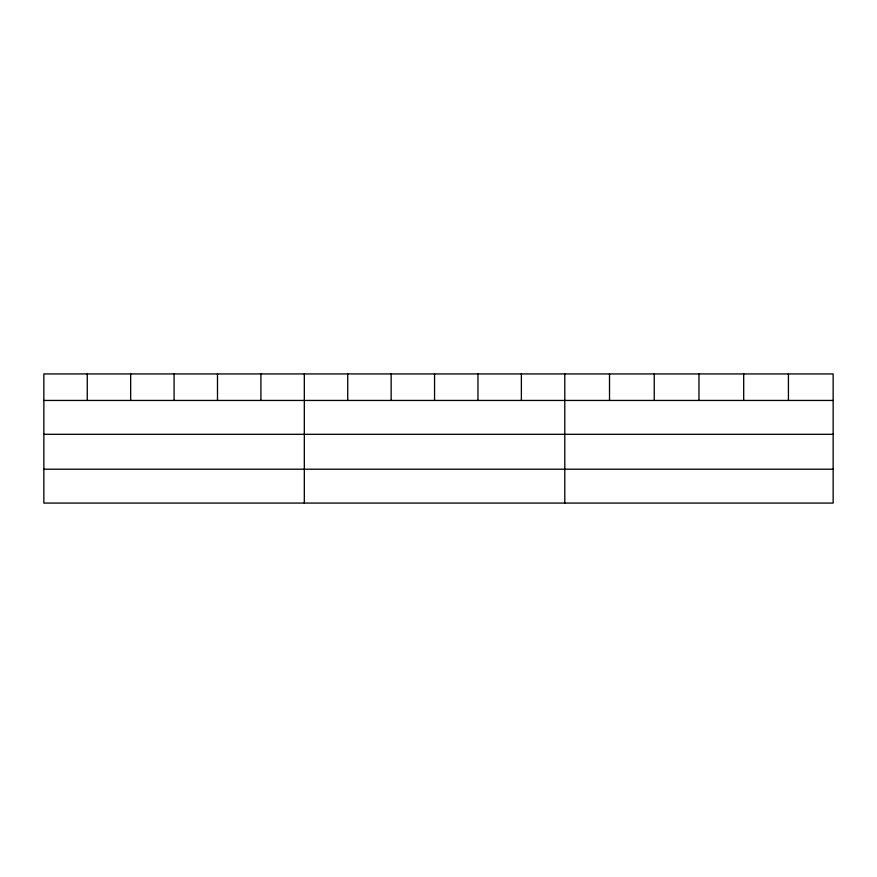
<?xml version="1.0" encoding="UTF-8"?>
<svg xmlns="http://www.w3.org/2000/svg" width="877" height="877" viewBox="0 0 877 877"><rect width="100%" height="100%" fill="white"/><g stroke="black" fill="none" stroke-linecap="round" stroke-linejoin="round"><path stroke-width="1.32" d="M833.15 434.312L833.15 373.931L43.85 373.931L43.85 503.069L833.15 503.069L833.15 434.312L43.85 434.312M43.85 400.449L833.15 400.449M43.85 469.206L833.15 469.206M788.423 373.931L788.423 400.449M743.696 373.931L743.696 400.449M698.969 373.931L698.969 400.449M654.242 373.931L654.242 400.449M609.515 373.931L609.515 400.449M564.788 373.931L564.788 503.069M521.376 373.931L521.376 400.449M477.965 373.931L477.965 400.449M434.553 373.931L434.553 400.449M391.142 373.931L391.142 400.449M347.73 373.931L347.73 400.449M304.319 373.931L304.319 503.069M260.907 373.931L260.907 400.449M217.496 373.931L217.496 400.449M174.084 373.931L174.084 400.449M130.673 373.931L130.673 400.449M87.261 373.931L87.261 400.449"/></g></svg>
